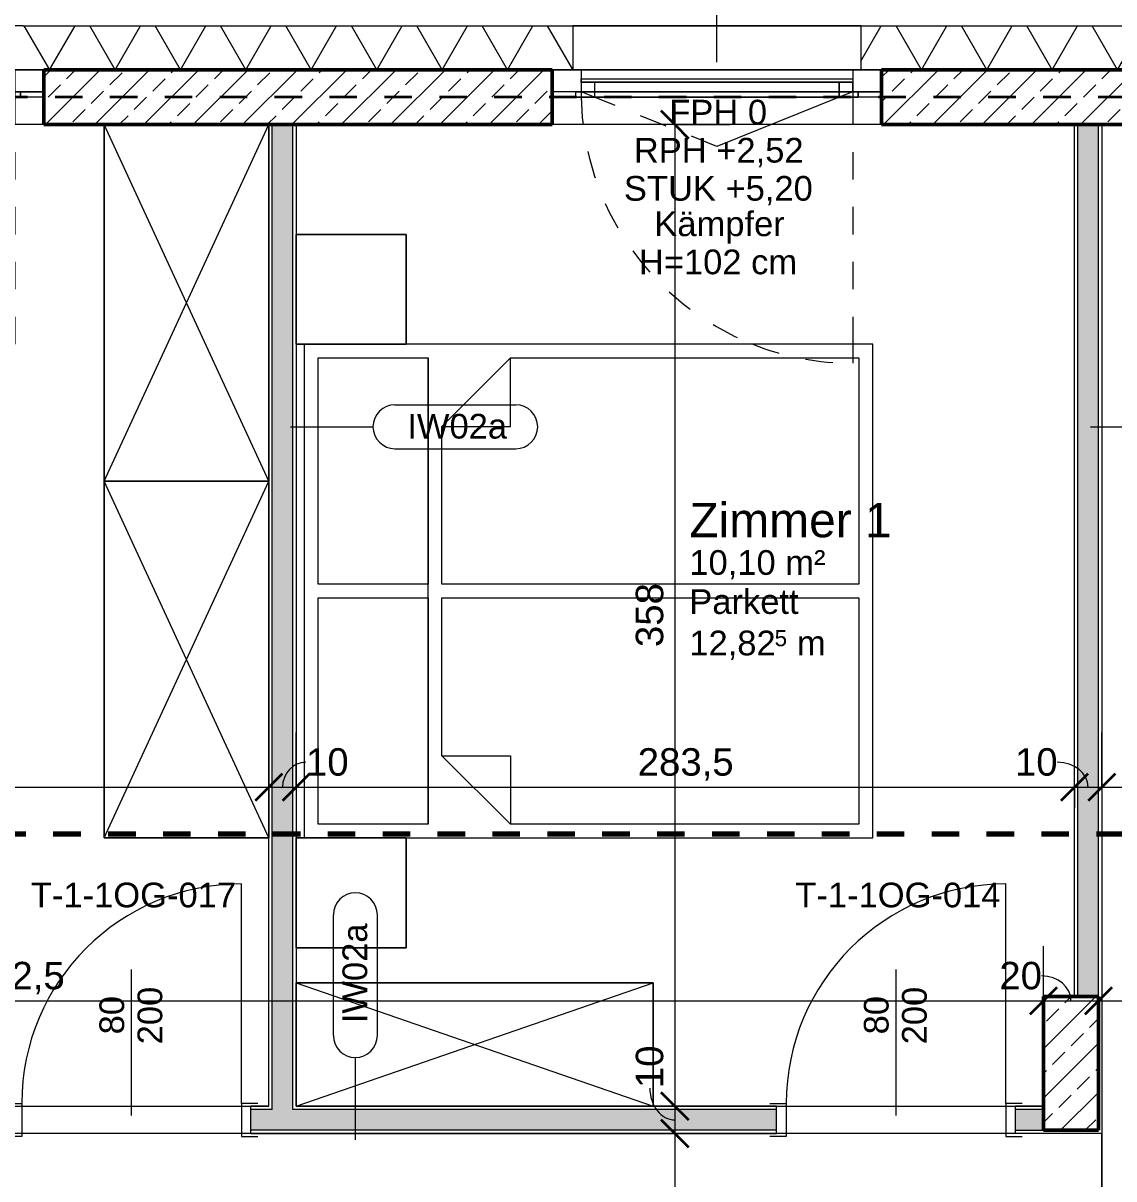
# Model space of a CAD drawing. Header units: metres. Extents: x 3.2 to 50, y 58.8 to 100.4.
# Drawn here: x 34.753 to 38.726, y 83.615 to 87.828 of the extents above; entities that cross this region are included whole.
import ezdxf

# ---------------------------------------------------------------- set-up
doc = ezdxf.new("R2010")
doc.units = ezdxf.units.M
for name, pattern in [('Achse', [0.009, 0.005, -0.002, 0, -0.002]), ('Strich Punkt Mittel', [0.015875, 0.00635, -0.004763, 0, -0.004763]), ('Verdeckt', [0.003, 0.002, -0.001]), ('Verdeckt Oben', [0.00225, 0.0015, -0.00075])]:
    doc.linetypes.add(name, pattern=pattern)
for name, color, linetype, lineweight in [('A-GLAZ', 151, 'Continuous', 18), ('A-GLAZ-IDEN_', 152, 'Continuous', 9), ('A_2D', 7, 'Continuous', 13), ('A_Bemassung-50_', 4, 'Continuous', 9), ('A_Bemassung_', 4, 'Continuous', 9), ('A_Beschriftung_', 7, 'Continuous', 9), ('A_Decken', 8, 'Continuous', 13), ('A_Fenster', 7, 'Continuous', 13), ('A_Moebel', 6, 'Continuous', 13), ('A_Raeume', 7, 'Continuous', 13), ('A_Raeume_', 7, 'Continuous', 5), ('A_Raeume_Beschriftung_', 7, 'Continuous', 9), ('A_Raster_', 1, 'Continuous', 9), ('A_Tueren', 31, 'Continuous', 13), ('A_Waende', 7, 'Continuous', 13), ('G-ANNO-SYMB_', 111, 'Continuous', 9)]:
    doc.layers.add(name, color=color, linetype=linetype, lineweight=lineweight)
doc.styles.add('Arial_2', font='arial.ttf', dxfattribs={"height": 0.09})
doc.styles.add('Arial_3', font='arial.ttf', dxfattribs={"height": 0.125})
doc.styles.add('Arial_4', font='arial.ttf', dxfattribs={"height": 0.05849})
doc.styles.add('Arial_5', font='arial.ttf', dxfattribs={"height": 0.1})
doc.dimstyles.new('WGA-Bemaßung', dxfattribs={"dimscale": 0.3048, "dimtxt": 0.102026, "dimasz": 0.328084, "dimexe": 0.246063, "dimexo": 0.0625, "dimgap": 0.04101, "dimtad": 1, "dimdec": 1, "dimlfac": 100, "dimrnd": 0.5, "dimdsep": 46, "dimtxsty": 'Arial_5', "dimblk1": 'OBLIQUE', "dimblk2": 'OBLIQUE', "dimsah": 1, "dimcen": 0.09, "dimdle": 0.246063, "dimazin": 2, "dimtfac": 1, "dimtdec": 4, "dimtix": 1, "dimtmove": 0, "dimatfit": 3, "dimfxl": 0.656168, "dimfxlon": 1, "dimtvp": 1, "dimtolj": 1, "dimtzin": 0, "dimarcsym": 2})
doc.dimstyles.new('WGA-Bemaßung_1', dxfattribs={"dimscale": 0.3048, "dimtxt": 0.102026, "dimasz": 0.328084, "dimexe": 0.246063, "dimexo": 0.0625, "dimgap": 0.04101, "dimtad": 1, "dimdec": 1, "dimlfac": 100, "dimrnd": 0.5, "dimdsep": 46, "dimtxsty": 'Arial_5', "dimblk1": 'OBLIQUE', "dimblk2": 'OBLIQUE', "dimsah": 1, "dimcen": 0.09, "dimdle": 0.246063, "dimazin": 2, "dimtfac": 1, "dimtdec": 4, "dimtix": 1, "dimtmove": 2, "dimatfit": 3, "dimfxl": 0.656168, "dimfxlon": 1, "dimtvp": 1, "dimtolj": 1, "dimtzin": 0, "dimarcsym": 2})
doc.dimstyles.new('WGA-Bemaßung_2', dxfattribs={"dimscale": 0.3048, "dimtxt": 0.102026, "dimasz": 0.328084, "dimexe": 0.246063, "dimexo": 0.0625, "dimgap": 0.04101, "dimtad": 1, "dimdec": 1, "dimlfac": 100, "dimrnd": 0.5, "dimdsep": 46, "dimtxsty": 'Arial_5', "dimblk1": 'OBLIQUE', "dimblk2": 'OBLIQUE', "dimsah": 1, "dimcen": 0.09, "dimdle": 0.246063, "dimazin": 2, "dimtfac": 1, "dimtdec": 4, "dimtix": 1, "dimtmove": 1, "dimatfit": 3, "dimfxl": 0.656168, "dimfxlon": 1, "dimtvp": 1, "dimtolj": 1, "dimtzin": 0, "dimarcsym": 2})
doc.dimstyles.new('WGA-Bemaßung_3', dxfattribs={"dimscale": 0.3048, "dimtxt": 0.102026, "dimasz": 0.328084, "dimexe": 0.246063, "dimexo": 0.0625, "dimgap": 0.04101, "dimtad": 1, "dimdec": 1, "dimlfac": 100, "dimrnd": 0.5, "dimdsep": 46, "dimtxsty": 'Arial_5', "dimblk1": 'OBLIQUE', "dimblk2": 'OBLIQUE', "dimsah": 1, "dimcen": 0.09, "dimdle": 0.246063, "dimazin": 2, "dimtfac": 1, "dimtdec": 4, "dimtix": 1, "dimtmove": 0, "dimatfit": 3, "dimfxl": 0.656168, "dimfxlon": 1, "dimtvp": 1, "dimtolj": 1, "dimtzin": 0, "dimarcsym": 2})
pattern_1 = [(45, (0, 0), (-0.08980256, 0.08980256), []), (45, (0.0898, 0), (-0.08980256, 0.08980256), [0.0635, -0.03175])]

# ---------------------------------------------------------------- blocks, each defined once
blk = doc.blocks.new('UZ_D1 - SL_0800x2000_Zimmertür_Stahlzarge_GK-7175678-263_PP_01OG_BT1')
at = {"layer": 'A_Tueren', "lineweight": 5}
for p, q in [((0.4, 0.06), (0.4, 0.86)), ((-0.46, 0.06), (-0.4, 0.06)), ((-0.4, 0.06), (-0.4, -0.06)), ((0.4, 0.06), (0.4, -0.06)), ((0.46, 0.06), (0.4, 0.06)), ((-0.4, -0.06), (-0.46, -0.06)), ((0.4, -0.06), (0.46, -0.06))]:
    blk.add_line(p, q, dxfattribs=at)
blk.add_arc((0.4, 0.06), 0.8, 90, 180, dxfattribs=at)
blk = doc.blocks.new('UZ_D1 - SL_0800x2000_Zimmertür_Stahlzarge_GK-7175508-263_PP_01OG_BT1')
at = {"layer": 'A_Tueren', "lineweight": 5}
for p, q in [((-0.4, 0.06), (-0.46, 0.06)), ((-0.4, -0.06), (-0.4, 0.06)), ((0.4, 0.06), (0.46, 0.06)), ((0.4, -0.06), (0.4, 0.06)), ((-0.46, -0.06), (-0.4, -0.06)), ((0.46, -0.06), (0.4, -0.06)), ((0.4, -0.06), (0.4, -0.86))]:
    blk.add_line(p, q, dxfattribs=at)
blk.add_arc((0.4, -0.06), 0.8, 180, 270, dxfattribs=at)
blk = doc.blocks.new('Moeb_Schrank - Schrank_2m_60cm-4268999-263_PP_01OG_BT1')
at = {"layer": 'A_Moebel', "color": 8}
for p, q in [((0, 0), (1.3, 0.6)), ((0, 0.6), (1.3, 0)), ((1.3, 0.6), (0, 0.6)), ((0, 0.6), (0, 0)), ((0, 0), (0, 0.6)), ((0, 0.6), (1.3, 0.6)), ((1.3, 0), (1.3, 0.6)), ((1.3, 0.6), (1.3, 0)), ((0, 0), (1.3, 0)), ((1.3, 0), (0, 0))]:
    blk.add_line(p, q, dxfattribs=at)
blk = doc.blocks.new('Moeb_Bett - Doppelbett 180x210-V13-263_PP_01OG_BT1')
at = {"layer": 'A_Moebel', "color": 8}
for p, q in [((-1.3, 1.05), (-1.3, 0.65)), ((-1.3, 1.05), (-0.9, 1.05)), ((-1.3, 0.65), (-1.3, 1.05)), ((-0.9, 1.05), (-0.9486, 1.05)), ((-0.9, 1.05), (-0.9, -1.05)), ((-0.9, 0.65), (-0.9, 1.05)), ((-0.9, 1.05), (-0.9, 0.65)), ((-0.9, 1.02), (0.9, 1.02)), ((0.9, -1.05), (0.9, 1.05)), ((1.3, 1.05), (0.9, 1.05)), ((0.9, 1.05), (0.9, 0.65)), ((0.9, 0.65), (0.9, 1.05)), ((0.9, 1.05), (1.3, 1.05)), ((1.3, 0.65), (1.3, 1.05)), ((1.3, 1.05), (1.3, 0.65)), ((-0.85, 0.57), (-0.85, 0.97)), ((-0.85, 0.97), (-0.025, 0.97)), ((-0.025, 0.97), (-0.025, 0.57)), ((0.025, 0.57), (0.025, 0.97)), ((0.025, 0.97), (0.85, 0.97)), ((0.85, 0.97), (0.85, 0.57)), ((-1.3, 0.65), (-0.9, 0.65)), ((-0.9, 0.65), (-1.3, 0.65)), ((0.9, 0.65), (1.3, 0.65)), ((1.3, 0.65), (0.9, 0.65)), ((-0.025, 0.57), (-0.85, 0.57)), ((-0.85, 0.57), (0.85, 0.57)), ((0.85, 0.57), (0.025, 0.57)), ((-0.85, 0.27), (-0.6, 0.52)), ((-0.6, 0.52), (-0.6, 0.27)), ((-0.6, 0.52), (-0.025, 0.52)), ((-0.025, 0.52), (-0.025, -1)), ((0.025, -1), (0.025, 0.52)), ((0.025, 0.52), (0.6, 0.52)), ((0.6, 0.52), (0.6, 0.27)), ((0.85, 0.27), (0.6, 0.52)), ((-0.6, 0.27), (-0.85, 0.27)), ((-0.85, -1), (-0.85, 0.27)), ((0.6, 0.27), (0.85, 0.27)), ((0.85, 0.27), (0.85, -1)), ((-0.025, -1), (-0.85, -1)), ((0.85, -1), (0.025, -1)), ((-0.9, -1.05), (0.9, -1.05))]:
    blk.add_line(p, q, dxfattribs=at)
blk = doc.blocks.new('Moeb_Schrank - Schrank_2m-4269872-263_PP_01OG_BT1')
at = {"layer": 'A_Moebel', "color": 8}
for p, q in [((0, 0), (1.3, 0.45)), ((0, 0.45), (1.3, 0)), ((1.3, 0.45), (0, 0.45)), ((0, 0.45), (0, 0)), ((0, 0), (0, 0.45)), ((0, 0.45), (1.3, 0.45)), ((1.3, 0), (1.3, 0.45)), ((1.3, 0.45), (1.3, 0)), ((0, 0), (1.3, 0)), ((1.3, 0), (0.0403, 0))]:
    blk.add_line(p, q, dxfattribs=at)
blk = doc.blocks.new('Fens_1tlg_OL - DF_OL_DK_1120x2400-10146559-263_PP_01OG_BT1')
at = {"layer": 'A-GLAZ'}
for p, q in [((-0.6, -0.02), (-0.515, -0.02)), ((-0.495, -0.02), (-0.6, -0.02)), ((-0.6, -0.02), (-0.6, -0.1)), ((-0.515, -0.02), (-0.495, -0.02)), ((-0.495, -0.02), (-0.445, -0.02)), ((-0.495, -0.1), (-0.495, -0.02)), ((-0.445, -0.02), (0.445, -0.02)), ((0.445, -0.02), (0.495, -0.02)), ((0.495, -0.02), (0.515, -0.02)), ((0.495, -0.02), (0.6, -0.02)), ((0.495, -0.1), (0.495, -0.02)), ((0.515, -0.02), (0.6, -0.02)), ((0.6, -0.02), (0.6, -0.1)), ((-0.6, -0.1), (-0.495, -0.1)), ((0.525, -0.1), (-0.525, -0.1)), ((0.6, -0.1), (0.495, -0.1))]:
    blk.add_line(p, q, dxfattribs=at)
at = {"layer": 'A_Fenster', "linetype": 'Verdeckt', "lineweight": 5}
for p, q in [((-0.495, 0), (-0.495, 0.97)), ((0, 0.18), (0.4455, 0)), ((-0.495, -0.02), (-0.495, 0)), ((0.4455, 0), (0.495, -0.02))]:
    blk.add_line(p, q, dxfattribs=at)
at = {"layer": 'A_Fenster'}
for p, q in [((-0.4455, 0), (0, 0.18)), ((-0.515, -0.02), (-0.515, 0)), ((-0.515, 0), (0.515, 0)), ((-0.515, 0), (-0.515, -0.02)), ((-0.445, 0), (-0.515, 0)), ((-0.495, -0.02), (-0.4455, 0)), ((-0.445, 0), (-0.445, -0.055)), ((-0.445, 0), (0.445, 0)), ((-0.445, 0), (0.445, 0)), ((-0.445, -0.055), (-0.445, 0)), ((0.445, 0), (-0.445, 0)), ((0.445, 0), (0.445, -0.055)), ((0.445, 0), (0.445, -0.055)), ((0.515, 0), (0.445, 0)), ((0.515, -0.02), (0.515, 0)), ((0.515, -0.02), (0.515, 0)), ((-0.6, -0.02), (-0.515, -0.02)), ((-0.515, -0.02), (-0.495, -0.02)), ((0.515, -0.02), (-0.515, -0.02)), ((-0.515, -0.02), (-0.495, -0.02)), ((-0.495, -0.02), (-0.445, -0.02)), ((-0.495, -0.055), (-0.495, -0.02)), ((0.495, -0.02), (-0.495, -0.02)), ((-0.495, -0.02), (-0.445, -0.02)), ((-0.495, -0.02), (-0.495, -0.055)), ((-0.445, -0.02), (-0.495, -0.02)), ((-0.445, -0.02), (0.445, -0.02)), ((-0.445, -0.02), (0.445, -0.02)), ((0.445, -0.02), (-0.445, -0.02)), ((0.445, -0.02), (0.495, -0.02)), ((0.445, -0.02), (0.495, -0.02)), ((0.495, -0.02), (0.445, -0.02)), ((0.495, -0.02), (0.515, -0.02)), ((0.495, -0.055), (0.495, -0.02)), ((0.495, -0.02), (0.515, -0.02)), ((0.495, -0.055), (0.495, -0.02)), ((0.515, -0.02), (0.6, -0.02)), ((-0.495, -0.055), (-0.495, -0.053)), ((-0.495, -0.053), (-0.445, -0.053)), ((-0.495, -0.053), (-0.445, -0.053)), ((-0.495, -0.055), (-0.495, -0.053)), ((-0.495, -0.055), (0.495, -0.055)), ((-0.495, -0.055), (-0.445, -0.055)), ((-0.495, -0.067), (-0.495, -0.055)), ((-0.495, -0.067), (-0.495, -0.055)), ((0.495, -0.067), (-0.495, -0.067)), ((0.495, -0.067), (-0.495, -0.067)), ((-0.445, -0.053), (0.445, -0.053)), ((-0.445, -0.053), (0.445, -0.053)), ((-0.445, -0.055), (0.445, -0.055)), ((-0.445, -0.055), (0.445, -0.055)), ((0.445, -0.055), (-0.445, -0.055)), ((0.445, -0.053), (0.495, -0.053)), ((0.445, -0.053), (0.495, -0.053)), ((0.445, -0.055), (0.495, -0.055)), ((0.495, -0.053), (0.495, -0.055)), ((0.495, -0.053), (0.495, -0.055)), ((0.495, -0.055), (0.495, -0.067)), ((0.495, -0.055), (0.495, -0.067)), ((0.6, -0.1), (0.525, -0.1))]:
    blk.add_line(p, q, dxfattribs=at)
at = {"layer": 'A_Fenster', "linetype": 'Verdeckt Oben', "lineweight": 5}
for p, q in [((-0.6, 0.1), (0.6, 0.1)), ((-0.6, 0.1), (0.6, 0.1)), ((-0.525, -0.1), (0.525, -0.1)), ((-0.525, -0.26), (0.525, -0.26))]:
    blk.add_line(p, q, dxfattribs=at)
at = {"layer": 'A_Fenster', "linetype": 'Verdeckt', "lineweight": 5}
for start, end in [(1.1603, 90), (360, 1.1603)]:
    blk.add_arc((-0.495, -0.02), 0.99, start, end, dxfattribs=at)
blk = doc.blocks.new('Fens_1tlg_OL - DF_OL_DK_1120x2400-V28-263_PP_01OG_BT1')
at = {"layer": 'A-GLAZ'}
for p, q in [((-0.6, -0.02), (-0.515, -0.02)), ((-0.495, -0.02), (-0.6, -0.02)), ((-0.6, -0.02), (-0.6, -0.1)), ((-0.515, -0.02), (-0.495, -0.02)), ((-0.495, -0.02), (-0.445, -0.02)), ((-0.495, -0.1), (-0.495, -0.02)), ((-0.445, -0.02), (0.445, -0.02)), ((0.445, -0.02), (0.495, -0.02)), ((0.495, -0.02), (0.515, -0.02)), ((0.495, -0.02), (0.6, -0.02)), ((0.495, -0.1), (0.495, -0.02)), ((0.515, -0.02), (0.6, -0.02)), ((0.6, -0.02), (0.6, -0.1)), ((-0.6, -0.1), (-0.495, -0.1)), ((0.525, -0.1), (-0.525, -0.1)), ((0.6, -0.1), (0.495, -0.1))]:
    blk.add_line(p, q, dxfattribs=at)
at = {"layer": 'A_Fenster', "linetype": 'Verdeckt', "lineweight": 5}
for p, q in [((-0.495, 0.9), (-0.495, 0.97)), ((-0.495, 0), (-0.495, 0.9)), ((0, 0.18), (0.4455, 0)), ((-0.495, -0.02), (-0.495, 0)), ((0.4455, 0), (0.495, -0.02))]:
    blk.add_line(p, q, dxfattribs=at)
at = {"layer": 'A_Fenster'}
for p, q in [((-0.4455, 0), (0, 0.18)), ((-0.515, -0.02), (-0.515, 0)), ((-0.515, 0), (0.515, 0)), ((-0.515, 0), (-0.515, -0.02)), ((-0.445, 0), (-0.515, 0)), ((-0.495, -0.02), (-0.4455, 0)), ((-0.445, 0), (-0.445, -0.055)), ((-0.445, 0), (0.445, 0)), ((-0.445, 0), (0.445, 0)), ((-0.445, -0.055), (-0.445, 0)), ((0.445, 0), (-0.445, 0)), ((0.445, 0), (0.445, -0.055)), ((0.445, 0), (0.445, -0.055)), ((0.515, 0), (0.445, 0)), ((0.515, -0.02), (0.515, 0)), ((0.515, -0.02), (0.515, 0)), ((-0.6, -0.02), (-0.515, -0.02)), ((-0.515, -0.02), (-0.495, -0.02)), ((0.515, -0.02), (-0.515, -0.02)), ((-0.515, -0.02), (-0.495, -0.02)), ((-0.495, -0.02), (-0.445, -0.02)), ((-0.495, -0.055), (-0.495, -0.02)), ((0.495, -0.02), (-0.495, -0.02)), ((-0.495, -0.02), (-0.445, -0.02)), ((-0.495, -0.02), (-0.495, -0.055)), ((-0.445, -0.02), (-0.495, -0.02)), ((-0.445, -0.02), (0.445, -0.02)), ((-0.445, -0.02), (0.445, -0.02)), ((0.445, -0.02), (-0.445, -0.02)), ((0.445, -0.02), (0.495, -0.02)), ((0.445, -0.02), (0.495, -0.02)), ((0.495, -0.02), (0.445, -0.02)), ((0.495, -0.02), (0.515, -0.02)), ((0.495, -0.055), (0.495, -0.02)), ((0.495, -0.02), (0.515, -0.02)), ((0.495, -0.055), (0.495, -0.02)), ((0.515, -0.02), (0.6, -0.02)), ((-0.495, -0.055), (-0.495, -0.053)), ((-0.495, -0.053), (-0.445, -0.053)), ((-0.495, -0.053), (-0.445, -0.053)), ((-0.495, -0.055), (-0.495, -0.053)), ((-0.495, -0.055), (0.495, -0.055)), ((-0.495, -0.055), (-0.445, -0.055)), ((-0.495, -0.067), (-0.495, -0.055)), ((-0.495, -0.067), (-0.495, -0.055)), ((0.495, -0.067), (-0.495, -0.067)), ((0.495, -0.067), (-0.495, -0.067)), ((-0.445, -0.053), (0.445, -0.053)), ((-0.445, -0.053), (0.445, -0.053)), ((-0.445, -0.055), (0.445, -0.055)), ((-0.445, -0.055), (0.445, -0.055)), ((0.445, -0.055), (-0.445, -0.055)), ((0.445, -0.053), (0.495, -0.053)), ((0.445, -0.053), (0.495, -0.053)), ((0.445, -0.055), (0.495, -0.055)), ((0.495, -0.053), (0.495, -0.055)), ((0.495, -0.053), (0.495, -0.055)), ((0.495, -0.055), (0.495, -0.067)), ((0.495, -0.055), (0.495, -0.067))]:
    blk.add_line(p, q, dxfattribs=at)
at = {"layer": 'A_Fenster', "linetype": 'Verdeckt Oben', "lineweight": 5}
for p, q in [((-0.6, 0.1), (0.6, 0.1)), ((-0.6, 0.1), (0.6, 0.1)), ((-0.525, -0.1), (0.525, -0.1)), ((-0.525, -0.26), (0.525, -0.26))]:
    blk.add_line(p, q, dxfattribs=at)
at = {"layer": 'A_Fenster', "linetype": 'Verdeckt', "lineweight": 5}
for start, end in [(68.4313, 90), (1.1603, 68.4313), (360, 1.1603)]:
    blk.add_arc((-0.495, -0.02), 0.99, start, end, dxfattribs=at)
blk = doc.blocks.new('BS_Tuer_PP - oben-10002441-263_PP_01OG_BT1')
at = {"layer": 'A_Beschriftung_'}
blk.add_line((0, 0.000124), (0, 0.010761), dxfattribs=at)
blk = doc.blocks.new('BS_Fens_PP_Kämpfer - oben-10106766-263_PP_01OG_BT1')
at = {"layer": 'A-GLAZ-IDEN_'}
blk.add_line((0, 0.000124), (0, 0.010761), dxfattribs=at)
blk = doc.blocks.new('BS_Wand_Lollipop - rechts_oben-2026913-263_PP_01OG_BT1')
at = {"layer": 'A_Beschriftung_'}
for p, q in [((0.0046, 0.0016), (0.0134, 0.0016)), ((-0.003, 0), (0.003, 0)), ((0.0046, -0.0016), (0.0134, -0.0016))]:
    blk.add_line(p, q, dxfattribs=at)
for centre, start, end in [((0.0046, 0), 90, 270), ((0.0134, 0), 270, 90)]:
    blk.add_arc(centre, 0.0016, start, end, dxfattribs=at)
blk = doc.blocks.new('DIMBLOCK299-263_PP_01OG_BT1')
at = {"layer": 'A_Bemassung-50_', "transparency": 16777216}
for p, q in [((32.7102, 85.0428), (32.7102, 85.2428)), ((35.6477, 85.0428), (35.6477, 85.2428)), ((32.7102, 85.0428), (35.6477, 85.0428)), ((32.7102, 85.0428), (32.7102, 84.9678)), ((35.6477, 85.0428), (35.6477, 84.9678))]:
    blk.add_line(p, q, dxfattribs=at)
at = {"layer": 'A_Bemassung-50_', "lineweight": 35, "transparency": 16777216}
for p, q in [((32.7102, 85.0428), (32.7602, 85.0928)), ((35.6477, 85.0428), (35.6977, 85.0928)), ((32.7102, 85.0428), (32.6602, 84.9928)), ((35.6477, 85.0428), (35.5977, 84.9928))]:
    blk.add_line(p, q, dxfattribs=at)
at = {"layer": 'A_Bemassung-50_', "color": 0, "transparency": 16777216, "insert": (34.0636, 85.1852), "char_height": 0.1, "width": 0.276883, "attachment_point": 1, "line_spacing_factor": 0.941778, "style": 'Arial_5'}
blk.add_mtext('294', dxfattribs=at)
blk = doc.blocks.new('_Oblique')
at = {"color": 0, "linetype": 'ByBlock', "lineweight": -2}
blk.add_line((-0.5, -0.5), (0.5, 0.5), dxfattribs=at)
blk = doc.blocks.new('DIMBLOCK300-263_PP_01OG_BT1')
at = {"layer": 'A_Bemassung-50_', "transparency": 16777216}
for p, q in [((35.6477, 85.0428), (35.6477, 85.2428)), ((35.7477, 85.0428), (35.7477, 85.2428)), ((35.6477, 85.0428), (35.7477, 85.0428)), ((35.6477, 85.0428), (35.6477, 84.9678)), ((35.7477, 85.0428), (35.7477, 84.9678))]:
    blk.add_line(p, q, dxfattribs=at)
at = {"layer": 'A_Bemassung-50_', "lineweight": 35, "transparency": 16777216}
for p, q in [((35.6477, 85.0428), (35.6977, 85.0928)), ((35.7477, 85.0428), (35.7977, 85.0928)), ((35.6477, 85.0428), (35.5977, 84.9928)), ((35.7477, 85.0428), (35.6977, 84.9928))]:
    blk.add_line(p, q, dxfattribs=at)
at = {"layer": 'A_Bemassung-50_', "transparency": 16777216}
blk.add_ellipse((35.7832, 85.0428), major_axis=(0, 0.091), ratio=0.940551, start_param=0, end_param=1.570796, dxfattribs=at)
at = {"layer": 'A_Bemassung-50_', "color": 0, "transparency": 16777216, "insert": (35.7832, 85.1852), "char_height": 0.1, "width": 0.184588, "attachment_point": 1, "line_spacing_factor": 0.941778, "style": 'Arial_5'}
blk.add_mtext('10', dxfattribs=at)
blk = doc.blocks.new('DIMBLOCK301-263_PP_01OG_BT1')
at = {"layer": 'A_Bemassung-50_', "transparency": 16777216}
for p, q in [((35.7477, 85.0428), (35.7477, 85.2428)), ((38.5827, 85.0428), (38.5827, 85.2428)), ((35.7477, 85.0428), (38.5827, 85.0428)), ((35.7477, 85.0428), (35.7477, 84.9678)), ((38.5827, 85.0428), (38.5827, 84.9678))]:
    blk.add_line(p, q, dxfattribs=at)
at = {"layer": 'A_Bemassung-50_', "lineweight": 35, "transparency": 16777216}
for p, q in [((35.7477, 85.0428), (35.7977, 85.0928)), ((38.5827, 85.0428), (38.6327, 85.0928)), ((35.7477, 85.0428), (35.6977, 84.9928)), ((38.5827, 85.0428), (38.5327, 84.9928))]:
    blk.add_line(p, q, dxfattribs=at)
at = {"layer": 'A_Bemassung-50_', "color": 0, "transparency": 16777216, "insert": (36.9917, 85.1852), "char_height": 0.1, "width": 0.416266, "attachment_point": 1, "line_spacing_factor": 0.941778, "style": 'Arial_5'}
blk.add_mtext('283,5', dxfattribs=at)
blk = doc.blocks.new('DIMBLOCK302-263_PP_01OG_BT1')
at = {"layer": 'A_Bemassung-50_', "transparency": 16777216}
for p, q in [((38.5827, 85.0428), (38.5827, 85.2428)), ((38.6827, 85.0428), (38.6827, 85.2428)), ((38.5827, 85.0428), (38.6827, 85.0428)), ((38.5827, 85.0428), (38.5827, 84.9678)), ((38.6827, 85.0428), (38.6827, 84.9678))]:
    blk.add_line(p, q, dxfattribs=at)
at = {"layer": 'A_Bemassung-50_', "lineweight": 35, "transparency": 16777216}
for p, q in [((38.5827, 85.0428), (38.6327, 85.0928)), ((38.6827, 85.0428), (38.7327, 85.0928)), ((38.5827, 85.0428), (38.5327, 84.9928)), ((38.6827, 85.0428), (38.6327, 84.9928))]:
    blk.add_line(p, q, dxfattribs=at)
at = {"layer": 'A_Bemassung-50_', "transparency": 16777216}
blk.add_ellipse((38.5199, 85.0428), major_axis=(0.1128, 0), ratio=0.806781, start_param=0, end_param=1.570796, dxfattribs=at)
at = {"layer": 'A_Bemassung-50_', "color": 0, "transparency": 16777216, "insert": (38.3661, 85.1852), "char_height": 0.1, "width": 0.184588, "attachment_point": 1, "line_spacing_factor": 0.941778, "style": 'Arial_5'}
blk.add_mtext('10', dxfattribs=at)
blk = doc.blocks.new('DIMBLOCK303-263_PP_01OG_BT1')
at = {"layer": 'A_Bemassung-50_', "transparency": 16777216}
for p, q in [((38.6827, 85.0428), (38.6827, 85.2428)), ((42.3027, 85.0428), (42.3027, 85.2428)), ((38.6827, 85.0428), (42.3777, 85.0428)), ((38.6827, 85.0428), (38.6827, 84.9678)), ((42.3027, 85.0428), (42.3027, 84.9678))]:
    blk.add_line(p, q, dxfattribs=at)
at = {"layer": 'A_Bemassung-50_', "lineweight": 35, "transparency": 16777216}
for p, q in [((38.6827, 85.0428), (38.7327, 85.0928)), ((42.3027, 85.0428), (42.3527, 85.0928)), ((38.6827, 85.0428), (38.6327, 84.9928)), ((42.3027, 85.0428), (42.2527, 84.9928))]:
    blk.add_line(p, q, dxfattribs=at)
at = {"layer": 'A_Bemassung-50_', "color": 0, "transparency": 16777216, "insert": (40.3773, 85.1852), "char_height": 0.1, "width": 0.276883, "attachment_point": 1, "line_spacing_factor": 0.941778, "style": 'Arial_5'}
blk.add_mtext('362', dxfattribs=at)
blk = doc.blocks.new('DIMBLOCK392-263_PP_01OG_BT1')
at = {"layer": 'A_Bemassung-50_', "lineweight": 35, "transparency": 16777216}
for p, q in [((37.1269, 87.458), (37.0769, 87.508)), ((37.1269, 87.458), (37.1769, 87.408)), ((37.1269, 83.8805), (37.0769, 83.9305)), ((37.1269, 83.8805), (37.1769, 83.8305))]:
    blk.add_line(p, q, dxfattribs=at)
at = {"layer": 'A_Bemassung-50_', "transparency": 16777216}
for p, q in [((37.1269, 87.533), (37.1269, 83.8805)), ((37.1269, 87.458), (37.0519, 87.458)), ((37.1269, 87.458), (37.3269, 87.458)), ((37.1269, 83.8805), (37.0519, 83.8805)), ((37.1269, 83.8805), (37.3269, 83.8805))]:
    blk.add_line(p, q, dxfattribs=at)
at = {"layer": 'A_Bemassung-50_', "color": 0, "transparency": 16777216, "insert": (36.9846, 85.5539), "char_height": 0.1, "width": 0.276883, "attachment_point": 1, "rotation": 90, "line_spacing_factor": 0.941778, "style": 'Arial_5'}
blk.add_mtext('358', dxfattribs=at)
blk = doc.blocks.new('DIMBLOCK393-263_PP_01OG_BT1')
at = {"layer": 'A_Bemassung-50_', "lineweight": 35, "transparency": 16777216}
for p, q in [((37.1269, 83.8805), (37.0769, 83.9305)), ((37.1269, 83.8805), (37.1769, 83.8305)), ((37.1269, 83.7805), (37.0769, 83.8305)), ((37.1269, 83.7805), (37.1769, 83.7305))]:
    blk.add_line(p, q, dxfattribs=at)
at = {"layer": 'A_Bemassung-50_', "transparency": 16777216}
for p, q in [((37.1269, 83.8805), (37.0519, 83.8805)), ((37.1269, 83.8805), (37.1269, 83.7805)), ((37.1269, 83.8805), (37.3269, 83.8805)), ((37.1269, 83.7805), (37.0519, 83.7805)), ((37.1269, 83.7805), (37.3269, 83.7805))]:
    blk.add_line(p, q, dxfattribs=at)
blk.add_ellipse((37.1269, 83.9462), major_axis=(0, 0.1157), ratio=0.786284, start_param=1.570796, end_param=3.141593, dxfattribs=at)
at = {"layer": 'A_Bemassung-50_', "color": 0, "transparency": 16777216, "insert": (36.9846, 83.9462), "char_height": 0.1, "width": 0.184588, "attachment_point": 1, "rotation": 90, "line_spacing_factor": 0.941778, "style": 'Arial_5'}
blk.add_mtext('10', dxfattribs=at)
blk = doc.blocks.new('DIMBLOCK394-263_PP_01OG_BT1')
at = {"layer": 'A_Bemassung-50_', "lineweight": 35, "transparency": 16777216}
for p, q in [((37.1269, 83.7805), (37.0769, 83.8305)), ((37.1269, 83.7805), (37.1769, 83.7305)), ((37.1269, 82.5805), (37.0769, 82.6305)), ((37.1269, 82.5805), (37.1769, 82.5305))]:
    blk.add_line(p, q, dxfattribs=at)
at = {"layer": 'A_Bemassung-50_', "transparency": 16777216}
for p, q in [((37.1269, 83.7805), (37.0519, 83.7805)), ((37.1269, 83.7805), (37.1269, 82.5805)), ((37.1269, 83.7805), (37.3269, 83.7805)), ((37.1269, 82.5805), (36.9269, 82.5805)), ((37.1269, 82.5805), (37.2019, 82.5805))]:
    blk.add_line(p, q, dxfattribs=at)
at = {"layer": 'A_Bemassung-50_', "color": 0, "transparency": 16777216, "insert": (36.9846, 83.0651), "char_height": 0.1, "width": 0.276883, "attachment_point": 1, "rotation": 90, "line_spacing_factor": 0.941778, "style": 'Arial_5'}
blk.add_mtext('120', dxfattribs=at)
blk = doc.blocks.new('DIMBLOCK483-263_PP_01OG_BT1')
at = {"layer": 'A_Bemassung-50_', "transparency": 16777216}
for p, q in [((32.6477, 84.2642), (32.6477, 84.4642)), ((38.4702, 84.2642), (38.4702, 84.4642)), ((32.6477, 84.2642), (38.4702, 84.2642)), ((32.6477, 84.2642), (32.6477, 84.1892)), ((38.4702, 84.2642), (38.4702, 84.1892))]:
    blk.add_line(p, q, dxfattribs=at)
at = {"layer": 'A_Bemassung-50_', "lineweight": 35, "transparency": 16777216}
for p, q in [((32.6477, 84.2642), (32.6977, 84.3142)), ((38.4702, 84.2642), (38.5202, 84.3142)), ((32.6477, 84.2642), (32.5977, 84.2142)), ((38.4702, 84.2642), (38.4202, 84.2142))]:
    blk.add_line(p, q, dxfattribs=at)
at = {"layer": 'A_Bemassung-50_', "color": 0, "transparency": 16777216, "insert": (34.5547, 84.4065), "char_height": 0.1, "width": 0.416266, "attachment_point": 1, "line_spacing_factor": 0.941778, "style": 'Arial_5'}
blk.add_mtext('582,5', dxfattribs=at)
blk = doc.blocks.new('DIMBLOCK484-263_PP_01OG_BT1')
at = {"layer": 'A_Bemassung-50_', "transparency": 16777216}
for p, q in [((38.4702, 84.2642), (38.4702, 84.4642)), ((38.6702, 84.2642), (38.6702, 84.4642)), ((38.4702, 84.2642), (38.6702, 84.2642)), ((38.4702, 84.2642), (38.4702, 84.1892)), ((38.6702, 84.2642), (38.6702, 84.1892))]:
    blk.add_line(p, q, dxfattribs=at)
at = {"layer": 'A_Bemassung-50_', "lineweight": 35, "transparency": 16777216}
for p, q in [((38.4702, 84.2642), (38.5202, 84.3142)), ((38.6702, 84.2642), (38.7202, 84.3142)), ((38.4702, 84.2642), (38.4202, 84.2142)), ((38.6702, 84.2642), (38.6202, 84.2142))]:
    blk.add_line(p, q, dxfattribs=at)
at = {"layer": 'A_Bemassung-50_', "transparency": 16777216}
blk.add_ellipse((38.4629, 84.2642), major_axis=(0.1073, 0), ratio=0.847891, start_param=0, end_param=1.570796, dxfattribs=at)
at = {"layer": 'A_Bemassung-50_', "color": 0, "transparency": 16777216, "insert": (38.309, 84.4065), "char_height": 0.1, "width": 0.184588, "attachment_point": 1, "line_spacing_factor": 0.941778, "style": 'Arial_5'}
blk.add_mtext('20', dxfattribs=at)
blk = doc.blocks.new('DIMBLOCK485-263_PP_01OG_BT1')
at = {"layer": 'A_Bemassung-50_', "transparency": 16777216}
for p, q in [((38.6702, 84.2642), (38.6702, 84.4642)), ((42.3027, 84.2642), (42.3027, 84.4642)), ((38.6702, 84.2642), (42.3777, 84.2642)), ((38.6702, 84.2642), (38.6702, 84.1892)), ((42.3027, 84.2642), (42.3027, 84.1892))]:
    blk.add_line(p, q, dxfattribs=at)
at = {"layer": 'A_Bemassung-50_', "lineweight": 35, "transparency": 16777216}
for p, q in [((38.6702, 84.2642), (38.7202, 84.3142)), ((42.3027, 84.2642), (42.3527, 84.3142)), ((38.6702, 84.2642), (38.6202, 84.2142)), ((42.3027, 84.2642), (42.2527, 84.2142))]:
    blk.add_line(p, q, dxfattribs=at)
at = {"layer": 'A_Bemassung-50_', "color": 0, "transparency": 16777216, "insert": (40.313, 84.4065), "char_height": 0.1, "width": 0.416266, "attachment_point": 1, "line_spacing_factor": 0.941778, "style": 'Arial_5'}
blk.add_mtext('363,5', dxfattribs=at)

msp = doc.modelspace()

# ---------------------------------------------------------------- hatches: boundary and pattern name
at = {"layer": 'A_Waende', "lineweight": 5}
h = msp.add_hatch(dxfattribs=at)
h.set_pattern_fill('FP_141', color=250, angle=-180, style=0, pattern_type=2)
h.set_pattern_definition([(5e-13, (36.279, 87.658), (-2e-15, 0.20637), []), (60, (36.279, 87.658), (-0.178722, 0.103185), []), (120, (36.279, 87.658), (-0.178722, -0.103185), [])])
h.paths.add_polyline_path([(36.6802, 87.658), (36.7552, 87.658), (36.7552, 87.818), (34.7527, 87.818), (34.7527, 87.658), (34.8277, 87.658)])
h = msp.add_hatch(dxfattribs=at)
h.set_pattern_fill('FP_140', color=250, angle=-180, style=0, pattern_type=2)
h.set_pattern_definition([(5e-13, (39.693, 87.658), (-2e-15, 0.20637), []), (60, (39.693, 87.658), (-0.178722, 0.103185), []), (120, (39.693, 87.658), (-0.178722, -0.103185), [])])
h.paths.add_polyline_path([(39.9602, 87.658), (39.9602, 87.818), (37.8051, 87.818), (37.8051, 87.658), (39.8852, 87.658)])
h = msp.add_hatch(dxfattribs=at)
h.set_pattern_fill('FP_1', color=250, style=0, pattern_type=2)
h.set_pattern_definition(pattern_1)
h.paths.add_polyline_path([(42.3271, 87.458), (42.5027, 87.458), (42.5027, 87.658), (41.6552, 87.658), (41.6552, 87.458), (42.3027, 87.458)])
h.paths.add_polyline_path([(39.8852, 87.458), (39.8852, 87.658), (37.8802, 87.658), (37.8802, 87.458), (38.6827, 87.458)])
h.paths.add_polyline_path([(35.7477, 87.458), (36.6802, 87.458), (36.6802, 87.658), (34.8277, 87.658), (34.8277, 87.458), (35.7352, 87.458)])
h.paths.add_polyline_path([(32.6477, 87.458), (33.6277, 87.458), (33.6277, 87.658), (32.6477, 87.658)])
h = msp.add_hatch(dxfattribs=at)
h.set_pattern_fill('FP_46', color=250, angle=45, style=0, pattern_type=2)
h.set_pattern_definition([(135, (35.74778, 85.66952), (-0.254, 0.1270034), [0.02245, -0.15715]), (135, (35.63677, 85.7169), (-0.254, 0.1270034), [0.02245, -0.15715]), (135, (35.74778, 85.73316), (-0.254, 0.1270034), [0.02245, -0.15715]), (135, (35.63677, 85.78054), (-0.254, 0.1270034), [0.02245, -0.15715]), (161.565, (35.732227, 85.68508), (-0.5079977, 0.1270007), [0.0502, -0.35141]), (161.565, (35.684144, 85.700635), (-0.5079977, 0.1270007), [0.0502, -0.35141]), (161.565, (35.732227, 85.74872), (-0.50799766, 0.1270007), [0.0502, -0.35141]), (161.565, (35.684144, 85.764274), (-0.50799766, 0.1270007), [0.0502, -0.35141]), (225, (35.63606, 85.68508), (0.254, 0.1270034), [0.02245, -0.15715]), (225, (35.74778, 85.73316), (0.254, 0.1270034), [0.02245, -0.15715]), (225, (35.63606, 85.74872), (0.254, 0.1270034), [0.02245, -0.15715]), (225, (35.74778, 85.7968), (0.254, 0.1270034), [0.02245, -0.15715]), (198.435, (35.684144, 85.700635), (0.5079977, 0.1270007), [0.0502, -0.35141]), (198.435, (35.73152, 85.7169), (0.5079977, 0.1270007), [0.0502, -0.35141]), (198.435, (35.684144, 85.764274), (0.50799766, 0.1270007), [0.0502, -0.35141]), (198.435, (35.73152, 85.780538), (0.50799766, 0.1270007), [0.0502, -0.35141])])
h.paths.add_polyline_path([(35.7352, 83.868), (35.7352, 87.458), (35.6602, 87.458), (35.6602, 83.868)])
h = msp.add_hatch(dxfattribs=at)
h.set_pattern_fill('FP_43', color=250, angle=45, style=0, pattern_type=2)
h.set_pattern_definition([(135, (38.68298, 85.87529), (-0.254, 0.1270034), [0.02245, -0.15715]), (135, (38.57126, 85.92337), (-0.254, 0.1270034), [0.02245, -0.15715]), (135, (38.68298, 85.93893), (-0.254, 0.1270034), [0.02245, -0.15715]), (135, (38.57126, 85.98701), (-0.254, 0.1270034), [0.02245, -0.15715]), (161.565, (38.66672, 85.891554), (-0.5079977, 0.1270007), [0.0502, -0.35141]), (161.565, (38.618637, 85.90711), (-0.5079977, 0.1270007), [0.0502, -0.35141]), (161.565, (38.66672, 85.955193), (-0.5079977, 0.1270007), [0.0502, -0.35141]), (161.565, (38.618637, 85.97075), (-0.5079977, 0.1270007), [0.0502, -0.35141]), (225, (38.57197, 85.89155), (0.254, 0.1270034), [0.02245, -0.15715]), (225, (38.68298, 85.93893), (0.254, 0.1270034), [0.02245, -0.15715]), (225, (38.57126, 85.95449), (0.254, 0.1270034), [0.02245, -0.15715]), (225, (38.68298, 86.00257), (0.254, 0.1270034), [0.02245, -0.15715]), (198.435, (38.618637, 85.90711), (0.5079977, 0.1270007), [0.0502, -0.35141]), (198.435, (38.66672, 85.922666), (0.5079977, 0.1270007), [0.0502, -0.35141]), (198.435, (38.618637, 85.97075), (0.5079977, 0.1270007), [0.0502, -0.35141]), (198.435, (38.66672, 85.986306), (0.5079977, 0.1270007), [0.0502, -0.35141])])
h.paths.add_polyline_path([(38.616, 84.2805), (38.6702, 84.2805), (38.6702, 87.458), (38.5952, 87.458), (38.5952, 84.2805)])
h = msp.add_hatch(dxfattribs=at)
h.set_pattern_fill('FP_1', color=250, style=0, pattern_type=2)
h.set_pattern_definition(pattern_1)
h.paths.add_polyline_path([(38.6702, 83.793), (38.6702, 84.2805), (38.4702, 84.2805), (38.4702, 83.793), (38.616, 83.793)])
h = msp.add_hatch(dxfattribs=at)
h.set_pattern_fill('FP_47', color=250, angle=225, style=0, pattern_type=2)
h.set_pattern_definition([(45, (35.5901, 83.78084), (0.1270034, 0.2539998), [0.02245, -0.15715]), (45, (35.637475, 83.89186), (0.1270034, 0.2539998), [0.02245, -0.15715]), (45, (35.65374, 83.78084), (0.1270034, 0.2539998), [0.02245, -0.15715]), (45, (35.70111, 83.89186), (0.1270034, 0.2539998), [0.02245, -0.15715]), (71.565, (35.605655, 83.796396), (0.1270007, 0.50799766), [0.0502, -0.35141]), (71.565, (35.62192, 83.843772), (0.1270007, 0.50799766), [0.0502, -0.35141]), (71.565, (35.669294, 83.796396), (0.1270007, 0.50799766), [0.0502, -0.35141]), (71.565, (35.685558, 83.843772), (0.1270007, 0.50799766), [0.0502, -0.35141]), (135, (35.60636, 83.89186), (0.1270034, -0.2539998), [0.02245, -0.15715]), (135, (35.65374, 83.78084), (0.1270034, -0.2539998), [0.02245, -0.15715]), (135, (35.67, 83.89186), (0.1270034, -0.2539998), [0.02245, -0.15715]), (135, (35.71738, 83.78084), (0.1270034, -0.2539998), [0.02245, -0.15715]), (108.435, (35.62192, 83.843772), (0.1270007, -0.50799766), [0.0502, -0.35141]), (108.435, (35.63818, 83.796396), (0.1270007, -0.50799766), [0.0502, -0.35141]), (108.435, (35.685558, 83.843772), (0.1270007, -0.50799766), [0.0502, -0.35141]), (108.435, (35.70182, 83.796396), (0.1270007, -0.50799766), [0.0502, -0.35141])])
h.paths.add_polyline_path([(38.3677, 83.793), (38.4702, 83.793), (38.4702, 83.868), (38.3677, 83.868)])
h.paths.add_polyline_path([(35.6477, 83.793), (37.4977, 83.793), (37.4977, 83.868), (35.5827, 83.868), (35.5827, 83.793), (35.6011, 83.793)])
h.paths.add_polyline_path([(32.96, 83.793), (34.7127, 83.793), (34.7123, 83.868), (32.6977, 83.868), (32.6977, 83.793), (32.7102, 83.793)])

# ---------------------------------------------------------------- linework, layer by layer
at = {"layer": 'A_2D', "lineweight": 5}
msp.add_line((37.8052, 87.818), (36.7552, 87.818), dxfattribs=at)
at = {"layer": 'A_Decken'}
for p, q in [((34.8277, 87.558), (33.6277, 87.558)), ((37.8802, 87.558), (36.6802, 87.558)), ((35.7477, 87.458), (35.7477, 83.8805))]:
    msp.add_line(p, q, dxfattribs=at)
at = {"layer": 'A_Raeume', "color": 8, "linetype": 'Verdeckt'}
msp.add_line((38.6827, 82.5805), (38.6827, 83.7805), dxfattribs=at)
at = {"layer": 'A_Raeume_', "flags": 128}
for points in [[(35.6477, 87.458), (32.7102, 87.458), (32.7102, 83.8805), (34.2602, 83.8805), (35.6477, 83.8805)], [(38.5827, 87.458), (35.7477, 87.458), (35.7477, 83.8805), (38.4702, 83.8805), (38.4702, 84.2805), (38.5827, 84.2805), (38.5827, 84.293)], [(42.3027, 87.458), (38.6827, 87.458), (38.6827, 84.293), (38.6827, 83.7867), (38.6827, 83.7805), (38.6827, 83.6337), (38.6827, 82.5805), (38.6827, 80.4355), (42.3027, 80.4355)], [(35.6977, 83.7805), (34.3102, 83.7805), (34.3102, 82.5805), (35.7027, 82.5805), (36.7927, 82.5805), (36.9457, 82.5805), (38.6202, 82.5805), (38.6827, 82.5805), (38.6827, 83.7805), (38.4702, 83.7805), (38.4686, 83.7805)]]:
    msp.add_lwpolyline(points, close=True, dxfattribs=at)
at = {"layer": 'A_Raster_', "linetype": 'Strich Punkt Mittel', "lineweight": 35}
msp.add_line((48.169, 87.558), (3.5722, 87.558), dxfattribs=at)
at = {"layer": 'A_Waende', "color": 250, "lineweight": 5}
for p, q in [((34.7527, 87.818), (36.7552, 87.818)), ((36.7552, 87.818), (36.7552, 87.658)), ((37.8051, 87.818), (39.9602, 87.818)), ((37.8051, 87.818), (37.8051, 87.658)), ((36.7552, 87.658), (34.7527, 87.658)), ((39.9602, 87.658), (37.8051, 87.658)), ((35.5827, 83.793), (35.5827, 83.868)), ((37.4977, 83.793), (37.4977, 83.868)), ((38.3677, 83.793), (38.3677, 83.868))]:
    msp.add_line(p, q, dxfattribs=at)
at = {"layer": 'A_Waende'}
for p, q in [((36.7552, 87.818), (37.8051, 87.818)), ((37.8051, 87.658), (36.7552, 87.658)), ((35.6477, 83.8805), (35.6477, 87.458)), ((35.6602, 83.868), (35.6602, 87.458)), ((35.7352, 83.868), (35.7352, 87.458)), ((38.5827, 84.2805), (38.5827, 87.458)), ((38.5952, 84.2805), (38.5952, 87.458)), ((38.6702, 84.2805), (38.6702, 87.458)), ((38.6827, 87.458), (38.6827, 83.7805)), ((35.6477, 83.8805), (35.5827, 83.8805)), ((35.5827, 83.868), (35.5827, 83.8805)), ((37.4977, 83.8805), (35.7477, 83.8805)), ((37.4977, 83.868), (37.4977, 83.8805)), ((38.4702, 83.8805), (38.3677, 83.8805)), ((38.3677, 83.868), (38.3677, 83.8805)), ((35.6602, 83.868), (35.5827, 83.868)), ((37.4977, 83.868), (35.7352, 83.868)), ((38.4702, 83.868), (38.3677, 83.868)), ((35.5827, 83.7805), (35.5827, 83.793)), ((37.4977, 83.793), (35.5827, 83.793)), ((37.4977, 83.7805), (37.4977, 83.793)), ((38.3677, 83.7805), (38.3677, 83.793)), ((38.3677, 83.793), (38.4702, 83.793)), ((35.5827, 83.7805), (37.4977, 83.7805)), ((38.6827, 83.7805), (38.3677, 83.7805))]:
    msp.add_line(p, q, dxfattribs=at)
at = {"layer": 'A_Waende', "color": 10, "lineweight": 50}
for p, q in [((36.6802, 87.658), (34.8277, 87.658)), ((34.8277, 87.658), (34.8277, 87.458)), ((36.6802, 87.658), (36.6802, 87.458)), ((39.8852, 87.658), (37.8802, 87.658)), ((37.8802, 87.658), (37.8802, 87.458)), ((34.8277, 87.458), (36.6802, 87.458)), ((39.8852, 87.458), (37.8802, 87.458)), ((38.4702, 83.793), (38.4702, 84.2805)), ((38.4702, 84.2805), (38.6702, 84.2805)), ((38.6702, 84.2805), (38.6702, 83.793)), ((38.4702, 83.793), (38.6702, 83.793))]:
    msp.add_line(p, q, dxfattribs=at)
at = {"layer": 'G-ANNO-SYMB_', "linetype": 'Achse', "lineweight": 70}
msp.add_line((4.4627, 84.8728), (45.4525, 84.8728), dxfattribs=at)

# ---------------------------------------------------------------- block references
at = {"layer": 'A-GLAZ', "rotation": 180}
for name, p in [('Fens_1tlg_OL - DF_OL_DK_1120x2400-10146559-263_PP_01OG_BT1', (34.2277, 87.558)), ('Fens_1tlg_OL - DF_OL_DK_1120x2400-V28-263_PP_01OG_BT1', (37.2802, 87.558))]:
    msp.add_blockref(name, p, dxfattribs=at)
at = {"layer": 'A-GLAZ-IDEN_', "xscale": 49.99999999999998, "yscale": 49.99999999999998, "zscale": 49.99999999999998}
msp.add_blockref('BS_Fens_PP_Kämpfer - oben-10106766-263_PP_01OG_BT1', (37.2802, 87.6795), dxfattribs=at)
at = {"layer": 'A_Beschriftung_', "xscale": 49.99999999999998, "yscale": 49.99999999999998, "zscale": 49.99999999999998}
for name, p in [('BS_Wand_Lollipop - rechts_oben-2026913-263_PP_01OG_BT1', (35.8773, 86.3567)), ('BS_Wand_Lollipop - rechts_oben-2026913-263_PP_01OG_BT1', (38.7918, 86.3567)), ('BS_Tuer_PP - oben-10002441-263_PP_01OG_BT1', (35.1477, 83.8405)), ('BS_Tuer_PP - oben-10002441-263_PP_01OG_BT1', (37.9327, 83.8405))]:
    msp.add_blockref(name, p, dxfattribs=at)
at = {"layer": 'A_Beschriftung_', "xscale": 49.99999999999998, "yscale": 49.99999999999998, "zscale": 49.99999999999998, "rotation": 89.99999999999991}
msp.add_blockref('BS_Wand_Lollipop - rechts_oben-2026913-263_PP_01OG_BT1', (35.9631, 83.9079), dxfattribs=at)
at = {"layer": 'A_Moebel', "color": 8}
for name, p, rotation in [('Moeb_Schrank - Schrank_2m_60cm-4268999-263_PP_01OG_BT1', (35.6477, 86.158), 89.99999999999908), ('Moeb_Bett - Doppelbett 180x210-V13-263_PP_01OG_BT1', (36.7977, 85.758), 89.99999999999996), ('Moeb_Schrank - Schrank_2m_60cm-4268999-263_PP_01OG_BT1', (35.6477, 84.858), 89.99999999999908)]:
    msp.add_blockref(name, p, dxfattribs=dict(at, rotation=rotation))
msp.add_blockref('Moeb_Schrank - Schrank_2m-4269872-263_PP_01OG_BT1', (35.7477, 83.8805), dxfattribs=at)
at = {"layer": 'A_Tueren'}
for p in [(35.1477, 83.8305), (37.9327, 83.8305)]:
    msp.add_blockref('UZ_D1 - SL_0800x2000_Zimmertür_Stahlzarge_GK-7175678-263_PP_01OG_BT1', p, dxfattribs=at)
at = {"layer": 'A_Tueren', "rotation": 89.99999999999969}
msp.add_blockref('UZ_D1 - SL_0800x2000_Zimmertür_Stahlzarge_GK-7175508-263_PP_01OG_BT1', (34.2602, 83.1805), dxfattribs=at)

# ---------------------------------------------------------------- texts
at = {"layer": 'A-GLAZ-IDEN_', "char_height": 0.09, "attachment_point": 1, "style": 'Arial_2'}
for s, insert, width in [('FPH 0', (37.1066, 87.5486), 0.424894), ('RPH +2,52', (36.9776, 87.4097), 0.737552), ('STUK +5,20', (36.9413, 87.2708), 0.82173), ('Kämpfer', (37.0522, 87.1416), 0.557173), ('H=102 cm', (36.996, 87.0027), 0.689451)]:
    msp.add_mtext(s, dxfattribs=dict(at, insert=insert, width=width))
at = {"layer": 'A_Beschriftung_', "char_height": 0.09, "attachment_point": 1, "style": 'Arial_2'}
for s, insert, width in [('IW02a', (36.1524, 86.4038), 0.43692), ('T-1-1OG-017', (34.7808, 84.6952), 0.889873), ('T-1-1OG-014', (37.5658, 84.6952), 0.889873)]:
    msp.add_mtext(s, dxfattribs=dict(at, insert=insert, width=width))
at = {"layer": 'A_Beschriftung_', "char_height": 0.09, "attachment_point": 1, "rotation": 90, "style": 'Arial_2'}
for s, insert, width in [('IW02a', (35.9161, 84.183), 0.43692), ('200', (35.1695, 84.1059), 0.252532), ('200', (37.9545, 84.1059), 0.252532), ('80', (35.0306, 84.1422), 0.168354), ('80', (37.8156, 84.1422), 0.168354)]:
    msp.add_mtext(s, dxfattribs=dict(at, insert=insert, width=width))
at = {"layer": 'A_Raeume_Beschriftung_', "attachment_point": 1}
for s, insert, char_height, width, style in [('Zimmer 1', (37.1797, 86.0791), 0.125, 0.89789, 'Arial_3'), ('10,10 m²', (37.1797, 85.9071), 0.09, 0.58924, 'Arial_2'), ('Parkett', (37.1797, 85.7646), 0.09, 0.464979, 'Arial_2'), ('12,82', (37.1797, 85.6137), 0.09, 0.376793, 'Arial_2'), ('5', (37.4905, 85.6155), 0.0585, 0.056118, 'Arial_4'), (' m', (37.5368, 85.6137), 0.09, 0.164346, 'Arial_2')]:
    msp.add_mtext(s, dxfattribs=dict(at, insert=insert, char_height=char_height, width=width, style=style))

# ---------------------------------------------------------------- dimensions: what is measured, and where the dimension line sits
at = {"layer": 'A_Bemassung_'}
for base, p1, p2, override, picture, middle in [((37.1269058984, 83.8804984321), (37.3269058984, 87.4579984321), (37.3269058984, 83.8804984321), {"dimpost": '<>', "dimfxl": 3.5775}, 'DIMBLOCK392-263_PP_01OG_BT1', (37.0633144929, 85.6692484321)), ((37.1269, 82.5805), (37.3269, 83.7805), (36.9269, 82.5805), {"dimpost": '<>', "dimfxl": 1.264911}, 'DIMBLOCK394-263_PP_01OG_BT1', (37.0633, 83.1805))]:
    dim = msp.add_linear_dim(base=base, p1=p1, p2=p2, angle=90, dimstyle='WGA-Bemaßung_3', override=override, dxfattribs=at)
    dim.commit()
    dim.dimension.update_dxf_attribs({"geometry": picture, "text_midpoint": middle})
for base, p1, p2, dimstyle, override, picture, middle in [((35.6476682485, 85.0428489289), (32.7101682485, 85.2428489289), (35.6476682485, 85.2428489289), 'WGA-Bemaßung', {"dimpost": '<>', "dimfxl": 2.9375}, 'DIMBLOCK299-263_PP_01OG_BT1', (34.1789182485, 85.106406228)), ((38.5827, 85.0428), (35.7477, 85.2428), (38.5827, 85.2428), 'WGA-Bemaßung', {"dimpost": '<>', "dimfxl": 2.835}, 'DIMBLOCK301-263_PP_01OG_BT1', (37.1652, 85.1064)), ((42.3027, 85.0428), (38.6827, 85.2428), (42.3027, 85.2428), 'WGA-Bemaßung', {"dimpost": '<>', "dimfxl": 3.62}, 'DIMBLOCK303-263_PP_01OG_BT1', (40.4927, 85.1064)), ((42.3026682485, 84.2642000686), (38.6701682485, 84.4642000686), (42.3026682485, 84.4642000686), 'WGA-Bemaßung_3', {"dimpost": '<>', "dimfxl": 3.6325}, 'DIMBLOCK485-263_PP_01OG_BT1', (40.4864182485, 84.3277914741))]:
    dim = msp.add_linear_dim(base=base, p1=p1, p2=p2, dimstyle=dimstyle, override=override, dxfattribs=at)
    dim.commit()
    dim.dimension.update_dxf_attribs({"geometry": picture, "text_midpoint": middle})
for base, p1, p2, dimstyle, override, picture, middle in [((35.7477, 85.0428), (35.6477, 85.2428), (35.7477, 85.2428), 'WGA-Bemaßung_2', {"dimpost": '<>', "dimfxl": 0.1}, 'DIMBLOCK300-263_PP_01OG_BT1', (35.8755, 85.1185)), ((38.6827, 85.0428), (38.5827, 85.2428), (38.6827, 85.2428), 'WGA-Bemaßung_2', {"dimpost": '<>', "dimfxl": 0.1}, 'DIMBLOCK302-263_PP_01OG_BT1', (38.4584, 85.1185)), ((38.4701682485, 84.2642000686), (32.6476682485, 84.4642000686), (38.4701682485, 84.4642000686), 'WGA-Bemaßung_1', {"dimpost": '<>', "dimfxl": 5.8225}, 'DIMBLOCK483-263_PP_01OG_BT1', (34.7628565753, 84.339856369)), ((38.6702, 84.2642), (38.4702, 84.4642), (38.6702, 84.4642), 'WGA-Bemaßung_2', {"dimpost": '<>', "dimfxl": 0.2}, 'DIMBLOCK484-263_PP_01OG_BT1', (38.4013, 84.3399))]:
    dim = msp.add_linear_dim(base=base, p1=p1, p2=p2, dimstyle=dimstyle, override=override, dxfattribs=at)
    dim.commit()
    dim.dimension.update_dxf_attribs({"geometry": picture, "text_midpoint": middle, "dimtype": 160})
dim = msp.add_linear_dim(base=(37.1269, 83.7805), p1=(37.3269, 83.8805), p2=(37.3269, 83.7805), angle=90, dimstyle='WGA-Bemaßung_2', override={"dimpost": '<>', "dimfxl": 0.1}, dxfattribs=at)
dim.commit()
dim.dimension.update_dxf_attribs({"geometry": 'DIMBLOCK393-263_PP_01OG_BT1', "text_midpoint": (37.0512, 84.0385), "dimtype": 160, "text_rotation": 90})

doc.saveas('drawing.dxf')
